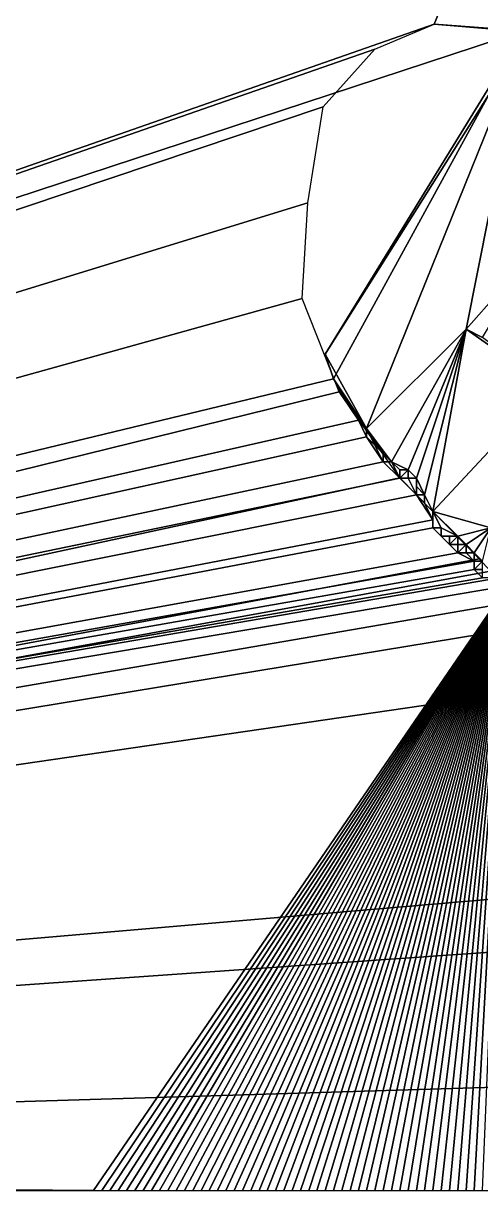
# Model space of a CAD drawing. Header units: metres. Extents: x -1103 to 901, y -902 to 905.
# Drawn here: x 133.1 to 243.5, y -900 to -618.2 of the extents above; entities that cross this region are included whole.
import ezdxf

# ---------------------------------------------------------------- set-up
doc = ezdxf.new("R2010")
doc.units = ezdxf.units.M
for name, color, linetype in [('OSM_TERRAIN', 3, 'CONTINUOUS'), ('OSM_WATER_OUTLINES', 4, 'CONTINUOUS'), ('OSM_WATER_SURFACE', 5, 'CONTINUOUS')]:
    doc.layers.add(name, color=color, linetype=linetype)

msp = doc.modelspace()

# ---------------------------------------------------------------- linework, layer by layer
at = {"layer": 'OSM_TERRAIN'}
for points in [[(-612, -628), (284, -194), (-618, -594)], [(-604, -696), (284, -194), (-612, -628)], [(-604, -696), (-594, -778), (284, -194)], [(-594, -778), (-580, -894), (284, -194)], [(-580, -894), (254, -620), (284, -194)], [(-580, -894), (208, -704), (254, -620)], [(208, -704), (206, -698, 0.35), (254, -620)], [(254, -622, 0.57), (254, -620), (206, -698, 0.35)], [(216, -716, 0.66), (254, -622, 0.57), (206, -698, 0.35)], [(240, -692, 1.04), (254, -622, 0.57), (216, -716, 0.66)], [(256, -674, 1.38), (254, -622, 0.57), (240, -692, 1.04)], [(240, -692, 1.04), (244, -694, 1.5), (256, -674, 1.38)], [(222, -724, 0.86), (240, -692, 1.04), (216, -716, 0.66)], [(226, -726, 0.97), (240, -692, 1.04), (222, -724, 0.86)], [(228, -728, 1.03), (240, -692, 1.04), (226, -726, 0.97)], [(228, -728, 1.03), (230, -732, 1.12), (240, -692, 1.04)], [(230, -732, 1.12), (232, -736, 1.2), (240, -692, 1.04)], [(232, -736, 1.2), (260, -706, 1.86), (240, -692, 1.04)], [(240, -692, 1.04), (260, -706, 1.86), (244, -694, 1.5)], [(208, -704), (216, -716, 0.66), (206, -698, 0.35)], [(214, -714), (208, -704), (-580, -894)], [(214, -714), (210, -708, 0.49), (208, -704)], [(208, -704), (210, -708, 0.49), (216, -716, 0.66)], [(246, -740, 1.74), (260, -706, 1.86), (232, -736, 1.2)], [(214, -714), (216, -716, 0.66), (210, -708, 0.49)], [(-580, -894), (216, -718), (214, -714)], [(216, -718), (216, -716, 0.66), (214, -714)], [(-580, -894), (220, -724), (216, -718)], [(222, -724, 0.86), (216, -716, 0.66), (220, -722, 0.8)], [(218, -720), (216, -716, 0.66), (216, -718)], [(218, -720), (220, -722, 0.8), (216, -716, 0.66)], [(220, -724), (218, -720), (216, -718)], [(220, -724), (220, -722, 0.8), (218, -720)], [(-580, -894), (224, -728), (220, -724)], [(220, -724), (222, -724, 0.86), (220, -722, 0.8)], [(224, -728), (222, -724, 0.86), (220, -724)], [(224, -728), (224, -726, 0.92), (222, -724, 0.86)], [(224, -726, 0.92), (226, -726, 0.97), (222, -724, 0.86)], [(224, -728), (226, -728, 0.98), (226, -726, 0.97)], [(224, -728), (226, -726, 0.97), (224, -726, 0.92)], [(226, -728, 0.98), (228, -728, 1.03), (226, -726, 0.97)], [(-580, -894), (228, -732), (224, -728)], [(228, -732), (226, -728, 0.98), (224, -728)], [(228, -732), (228, -728, 1.03), (226, -728, 0.98)], [(228, -732), (228, -730, 1.05), (228, -728, 1.03)], [(228, -730, 1.05), (230, -732, 1.12), (228, -728, 1.03)], [(-580, -894), (232, -738), (228, -732)], [(228, -732), (230, -732, 1.12), (228, -730, 1.05)], [(232, -738), (230, -734), (228, -732)], [(230, -734), (230, -732, 1.12), (228, -732)], [(232, -736, 1.2), (230, -732, 1.12), (230, -734)], [(232, -738), (232, -736, 1.2), (230, -734)], [(232, -740), (232, -738), (-580, -894)], [(232, -740), (234, -740), (232, -736, 1.2)], [(232, -740), (232, -736, 1.2), (232, -738)], [(234, -740), (238, -742, 1.41), (232, -736, 1.2)], [(246, -740, 1.74), (232, -736, 1.2), (238, -742, 1.41)], [(238, -746), (232, -740), (-580, -894)], [(238, -746), (236, -744), (232, -740)], [(236, -744), (234, -742), (232, -740)], [(234, -742), (234, -740), (232, -740)], [(234, -742), (238, -742, 1.41), (234, -740)], [(240, -744, 1.48), (246, -740, 1.74), (238, -742, 1.41)], [(242, -746, 1.56), (246, -740, 1.74), (240, -744, 1.48)], [(244, -748, 1.63), (246, -740, 1.74), (242, -746, 1.56)], [(236, -744), (236, -742), (234, -742)], [(234, -742), (236, -742), (238, -742, 1.41)], [(236, -744), (238, -744), (238, -742, 1.41)], [(236, -744), (238, -742, 1.41), (236, -742)], [(238, -746), (238, -744), (236, -744)], [(238, -744), (240, -744, 1.48), (238, -742, 1.41)], [(238, -746), (240, -746), (240, -744, 1.48)], [(238, -746), (240, -744, 1.48), (238, -744)], [(240, -746), (242, -746, 1.56), (240, -744, 1.48)], [(238, -746), (-580, -894), (242, -748)], [(242, -748), (240, -746), (238, -746)], [(242, -748), (242, -746, 1.56), (240, -746)], [(242, -748), (244, -748, 1.63), (242, -746, 1.56)], [(-580, -894), (242, -750), (242, -748)], [(242, -750), (244, -750), (244, -748, 1.63)], [(242, -750), (244, -748, 1.63), (242, -748)], [(-580, -894), (244, -752), (242, -750)], [(-580, -894), (250, -754), (248, -752)], [(-580, -894), (248, -752), (244, -752)], [(244, -752), (244, -750), (242, -750)], [(-580, -894), (150, -900), (250, -754)], [(150, -900), (152, -900), (250, -754)], [(152, -900), (154, -900), (250, -754)], [(154, -900), (156, -900), (250, -754)], [(156, -900), (158, -900), (250, -754)], [(160, -900), (250, -754), (158, -900)], [(160, -900), (162, -900), (250, -754)], [(162, -900), (164, -900), (250, -754)], [(164, -900), (166, -900), (250, -754)], [(166, -900), (168, -900), (250, -754)], [(168, -900), (170, -900), (250, -754)], [(172, -900), (250, -754), (170, -900)], [(172, -900), (174, -900), (250, -754)], [(174, -900), (176, -900), (250, -754)], [(176, -900), (178, -900), (250, -754)], [(180, -900), (250, -754), (178, -900)], [(180, -900), (182, -900), (250, -754)], [(182, -900), (184, -900), (250, -754)], [(184, -900), (186, -900), (250, -754)], [(186, -900), (188, -900), (250, -754)], [(188, -900), (190, -900), (250, -754)], [(192, -900), (250, -754), (190, -900)], [(192, -900), (194, -900), (250, -754)], [(194, -900), (196, -900), (250, -754)], [(196, -900), (198, -900), (250, -754)], [(200, -900), (250, -754), (198, -900)], [(200, -900), (202, -900), (250, -754)], [(202, -900), (204, -900), (250, -754)], [(204, -900), (206, -900), (250, -754)], [(208, -900), (250, -754), (206, -900)], [(208, -900), (210, -900), (250, -754)], [(210, -900), (212, -900), (250, -754)], [(212, -900), (214, -900), (250, -754)], [(214, -900), (216, -900), (250, -754)], [(216, -900), (218, -900), (250, -754)], [(218, -900), (220, -900), (250, -754)], [(220, -900), (222, -900), (250, -754)], [(222, -900), (224, -900), (250, -754)], [(224, -900), (226, -900), (250, -754)], [(228, -900), (250, -754), (226, -900)], [(228, -900), (230, -900), (250, -754)], [(230, -900), (232, -900), (250, -754)], [(232, -900), (234, -900), (250, -754)], [(236, -900), (250, -754), (234, -900)], [(236, -900), (238, -900), (250, -754)], [(238, -900), (240, -900), (250, -754)], [(240, -900), (242, -900), (250, -754)], [(242, -900), (244, -900), (250, -754)], [(136, -900), (138, -900), (-580, -894)], [(136, -900), (-580, -894), (134, -900)], [(138, -900), (140, -900), (-580, -894)], [(140, -900), (142, -900), (-580, -894)], [(144, -900), (146, -900), (-580, -894)], [(144, -900), (-580, -894), (142, -900)], [(146, -900), (148, -900), (-580, -894)], [(148, -900), (150, -900), (-580, -894)], [(134, -900), (-580, -894), (132, -900)]]:
    msp.add_3dface(points, dxfattribs=at)
at = {"layer": 'OSM_WATER_OUTLINES'}
for points in [[(245.89, -750.4, 1), (243.16, -747.47, 1), (224.03, -727.89, 1), (209.35, -707.12, 1), (200.46, -684.6, 1), (201.79, -661.47, 1), (205.5, -638.35, 1), (217.96, -624.36, 1), (232.34, -618.32, 1), (260.2, -620.68, 1)], [(-573.74, -900, 1), (428.28, -900, 1)]]:
    msp.add_polyline3d(points, dxfattribs=at)
at = {"layer": 'OSM_WATER_SURFACE'}
for points in [[(476.48, -23.24, 1), (-626.57, -520.15, 1), (-605.85, -699.14, 1)], [(476.48, -23.24, 1), (-605.85, -699.14, 1), (-601.5, -736.6, 1)], [(476.48, -23.24, 1), (-601.5, -736.6, 1), (-581.53, -893.84, 1)], [(476.48, -23.24, 1), (-581.53, -893.84, 1), (-573.74, -900, 1)], [(476.48, -23.24, 1), (-573.74, -900, 1), (232.34, -618.32, 1)], [(476.48, -23.24, 1), (232.34, -618.32, 1), (289.25, -622.6, 1)], [(-573.74, -900, 1), (217.96, -624.36, 1), (232.34, -618.32, 1)], [(232.34, -618.32, 1), (260.2, -620.68, 1), (289.25, -622.6, 1)], [(-573.74, -900, 1), (205.5, -638.35, 1), (217.96, -624.36, 1)], [(-573.74, -900, 1), (201.79, -661.47, 1), (205.5, -638.35, 1)], [(-573.74, -900, 1), (200.46, -684.6, 1), (201.79, -661.47, 1)], [(-573.74, -900, 1), (209.35, -707.12, 1), (200.46, -684.6, 1)], [(-573.74, -900, 1), (224.03, -727.89, 1), (209.35, -707.12, 1)], [(-573.74, -900, 1), (243.16, -747.47, 1), (224.03, -727.89, 1)], [(-573.74, -900, 1), (245.89, -750.4, 1), (243.16, -747.47, 1)], [(-573.74, -900, 1), (255.31, -757.2, 1), (245.89, -750.4, 1)], [(-573.74, -900, 1), (279.77, -759.7, 1), (255.31, -757.2, 1)], [(-573.74, -900, 1), (307.02, -771.62, 1), (279.77, -759.7, 1)], [(-573.74, -900, 1), (374.64, -818.6, 1), (307.04, -771.62, 1)], [(-573.74, -900, 1), (307.04, -771.62, 1), (307.02, -771.62, 1)], [(-573.74, -900, 1), (382.26, -832.81, 1), (374.64, -818.6, 1)], [(-573.74, -900, 1), (411.37, -870.06, 1), (382.26, -832.81, 1)], [(-573.74, -900, 1), (428.28, -900, 1), (411.37, -870.06, 1)]]:
    msp.add_3dface(points, dxfattribs=at)

doc.saveas('drawing.dxf')
